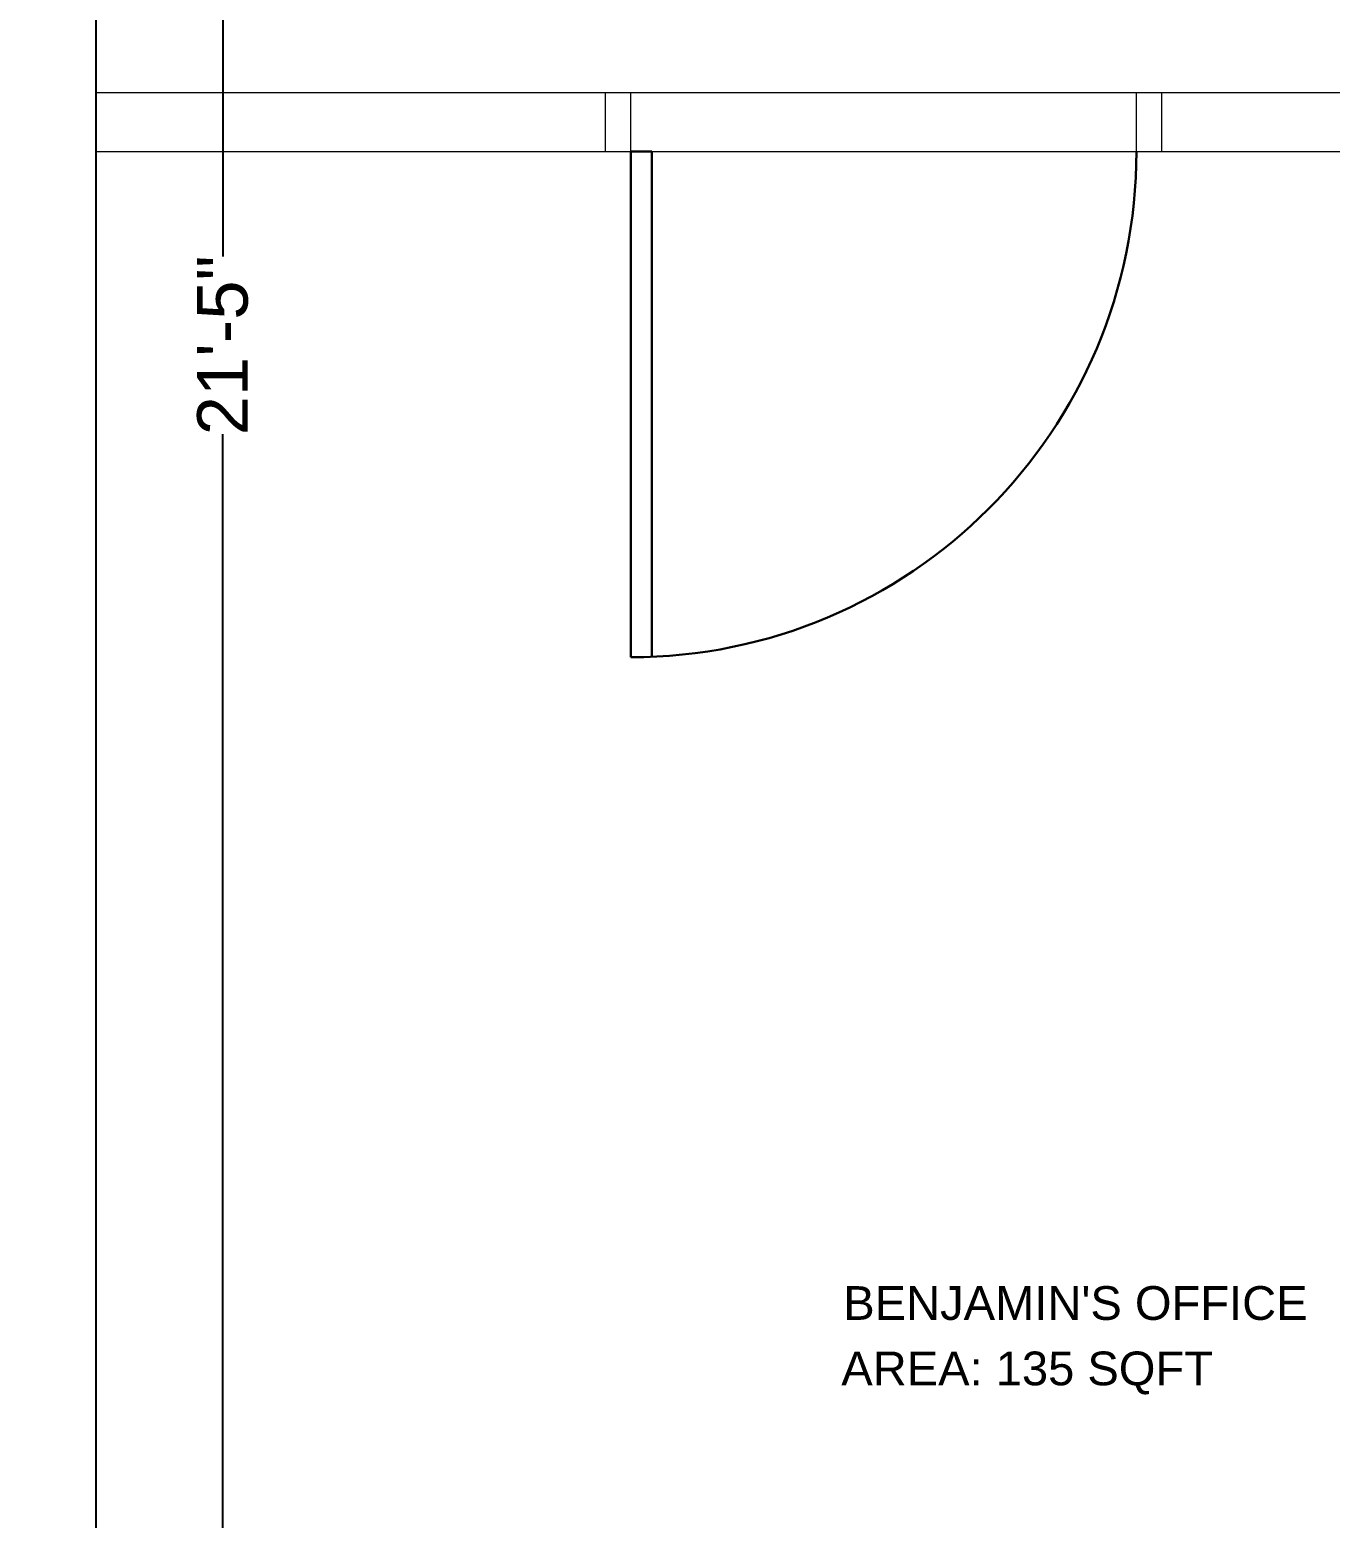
# Model space of a CAD drawing. Header units: inches. Extents: x -467 to 3069, y 495 to 1470.
# Drawn here: x -272 to -194.9, y 873.7 to 962 of the extents above; entities that cross this region are included whole.
import ezdxf

# ---------------------------------------------------------------- set-up
doc = ezdxf.new("R2010")
doc.units = ezdxf.units.IN
doc.header["$MEASUREMENT"] = 0
doc.layers.get('0').update_dxf_attribs({"color": 1, "lineweight": 9})
for name, color, linetype, lineweight in [('A101-Dimensions', 7, 'Continuous', 9), ('A101-Floorplan-1st-floor', 7, 'Continuous', 9), ('A101-Text', 7, 'Continuous', 9)]:
    doc.layers.add(name, color=color, linetype=linetype, lineweight=lineweight)
doc.styles.add('Annotative', font='txt')
doc.styles.get("Standard").update_dxf_attribs({"font": 'Arial.ttf', "height": 3})
doc.dimstyles.new('Annotative', dxfattribs={"dimtxt": 0.18, "dimasz": 0.18, "dimexe": 0.18, "dimexo": 0.0625, "dimgap": 0.09, "dimtad": 0, "dimtih": 1, "dimtoh": 1, "dimdec": 4, "dimzin": 0, "dimdsep": 46, "dimlunit": 4, "dimtxsty": 'Annotative', "dimblk": 'ARCHTICK', "dimblk1": 'ARCHTICK', "dimblk2": 'ARCHTICK', "dimcen": 0.09, "dimadec": 0, "dimazin": 0, "dimtfac": 1, "dimtdec": 4, "dimtofl": 0, "dimtmove": 0, "dimatfit": 3, "dimldrblk": 'ARCHTICK', "dimfxl": 1, "dimtolj": 1, "dimtzin": 0, "dimarcsym": 0})
doc.dimstyles.get("Standard").update_dxf_attribs({"dimtxt": 0.18, "dimasz": 1, "dimexe": 0.18, "dimexo": 0.0625, "dimgap": 0.09, "dimtad": 0, "dimtoh": 1, "dimdec": 3, "dimzin": 0, "dimdsep": 46, "dimlunit": 4, "dimtxsty": 'Standard', "dimblk": 'ARCHTICK', "dimblk1": 'ARCHTICK', "dimblk2": 'ARCHTICK', "dimcen": 0.09, "dimadec": 1, "dimazin": 0, "dimtfac": 1, "dimtdec": 3, "dimtofl": 0, "dimtmove": 0, "dimatfit": 3, "dimfxl": 1, "dimtolj": 1, "dimtzin": 0, "dimarcsym": 0})

# ---------------------------------------------------------------- blocks, each defined once
blk = doc.blocks.new('_ArchTick')
at = {"color": 0, "linetype": 'ByBlock', "lineweight": 30, "const_width": 0.15}
blk.add_lwpolyline([(-0.5, -0.5), (0.5, 0.5)], dxfattribs=at)
blk = doc.blocks.new('*D162')
at = {"layer": 'A101-Dimensions', "color": 0, "lineweight": -2, "transparency": 16777216}
for p, q in [((-268.006, 1071.75), (-260.37, 1071.75)), ((-260.55, 1071.75), (-260.55, 948.515)), ((-260.55, 814.743), (-260.55, 937.978)), ((-268.006, 814.743), (-260.37, 814.743))]:
    blk.add_line(p, q, dxfattribs=at)
for p, rotation in [((-260.55, 1071.75), 90), ((-260.55, 814.743), 270)]:
    blk.add_blockref('_ArchTick', p, dxfattribs=dict(at, rotation=rotation))
at = {"layer": 'A101-Dimensions', "color": 0, "lineweight": 5, "transparency": 16777216, "insert": (-260.55, 943.246), "char_height": 3, "attachment_point": 5, "rotation": 90}
blk.add_mtext('\\A1;21\'-5"', dxfattribs=at)
blk = doc.blocks.new('garage-door-exit-to-trailer')
at = {"layer": 'A101-Floorplan-1st-floor', "lineweight": 30}
for p, q in [((0, 0), (0, -29.996)), ((1.25, 0), (0, 0)), ((1.25, 0), (1.25, -29.97))]:
    blk.add_line(p, q, dxfattribs=at)
blk.add_arc((0, 0), 29.996, 270, 0, dxfattribs=at)
blk = doc.blocks.new('*D509')
at = {"layer": 'A101-Dimensions', "color": 0, "lineweight": -2, "transparency": 16777216}
for p, q in [((-427.849, 596.314), (-427.849, 573.649)), ((-125.319, 596.314), (-125.319, 573.649)), ((-427.849, 576.529), (-280.152, 576.529)), ((-125.319, 576.529), (-260.472, 576.529))]:
    blk.add_line(p, q, dxfattribs=at)
at = {"layer": 'A101-Dimensions', "color": 0, "lineweight": -2, "transparency": 16777216, "xscale": 2.88, "yscale": 2.88, "zscale": 2.88, "rotation": 180}
blk.add_blockref('_ArchTick', (-427.849, 576.529), dxfattribs=at)
at = {"layer": 'A101-Dimensions', "color": 0, "lineweight": -2, "transparency": 16777216, "xscale": 2.88, "yscale": 2.88, "zscale": 2.88}
blk.add_blockref('_ArchTick', (-125.319, 576.529), dxfattribs=at)
at = {"layer": 'A101-Dimensions', "color": 0, "lineweight": 5, "transparency": 16777216, "insert": (-270.312, 576.529), "char_height": 2.88, "attachment_point": 5, "style": 'Annotative'}
blk.add_mtext('\\A1;25\'-2{\\H1x;\\S1/2;}"', dxfattribs=at)

msp = doc.modelspace()

# ---------------------------------------------------------------- linework, layer by layer
at = {"layer": 'A101-Floorplan-1st-floor', "lineweight": 5}
for p, q in [((-268.06809, 958.24286), (-125.81809, 958.24286)), ((-237.85074, 954.74286), (-237.85074, 958.24286)), ((-236.35074, 954.74286), (-236.35074, 958.24286)), ((-206.35474, 954.74286), (-206.35474, 958.24286)), ((-204.85474, 954.74286), (-204.85474, 958.24286))]:
    msp.add_line(p, q, dxfattribs=at)
at = {"layer": 'A101-Floorplan-1st-floor', "lineweight": -3}
msp.add_lwpolyline([(-129.31809, 851.49979), (-129.31809, 814.74286), (-268.06809, 814.74286), (-268.06809, 1071.74979), (-24.88599, 1071.74979), (-24.88599, 849.59354), (-129.31809, 849.59354)], dxfattribs=at)
at = {"layer": 'A101-Floorplan-1st-floor', "lineweight": 5}
msp.add_lwpolyline([(-129.31809, 954.74286), (-129.31809, 814.74286), (-268.06809, 814.74286), (-268.06809, 954.74286)], close=True, dxfattribs=at)

# ---------------------------------------------------------------- block references
at = {"lineweight": -3}
msp.add_blockref('garage-door-exit-to-trailer', (-236.35074, 954.74286), dxfattribs=at)

# ---------------------------------------------------------------- texts
at = {"layer": 'A101-Text', "lineweight": 5}
for s, p in [("BENJAMIN'S OFFICE", (-223.7437, 885.44193)), ('AREA: 135 SQFT', (-223.861, 881.56197))]:
    msp.add_text(s, height=2, dxfattribs=at).set_placement(p)

# ---------------------------------------------------------------- dimensions: what is measured, and where the dimension line sits
at = {"layer": 'A101-Dimensions', "lineweight": 5}
dim = msp.add_linear_dim(base=(-427.84934, 576.52878), p1=(-125.3195, 597.31383), p2=(-427.84934, 597.31383), dimstyle='Annotative', override={"dimtxsty": 'Annotative'}, dxfattribs=at)
dim.commit()
dim.dimension.update_dxf_attribs({"geometry": '*D509', "text_midpoint": (-270.31225, 576.52878), "dimtype": 160})
dim = msp.add_linear_dim(base=(-260.54981, 814.74286), p1=(-268.06809, 1071.74979), p2=(-268.06809, 814.74286), angle=90, dimstyle='Standard', override={"dimscale": 1, "dimtix": 0, "dimtofl": 0, "dimtmove": 0, "dimatfit": 3}, dxfattribs=at)
dim.commit()
dim.dimension.update_dxf_attribs({"geometry": '*D162', "text_midpoint": (-260.54981, 943.24633)})

doc.saveas('drawing.dxf')
